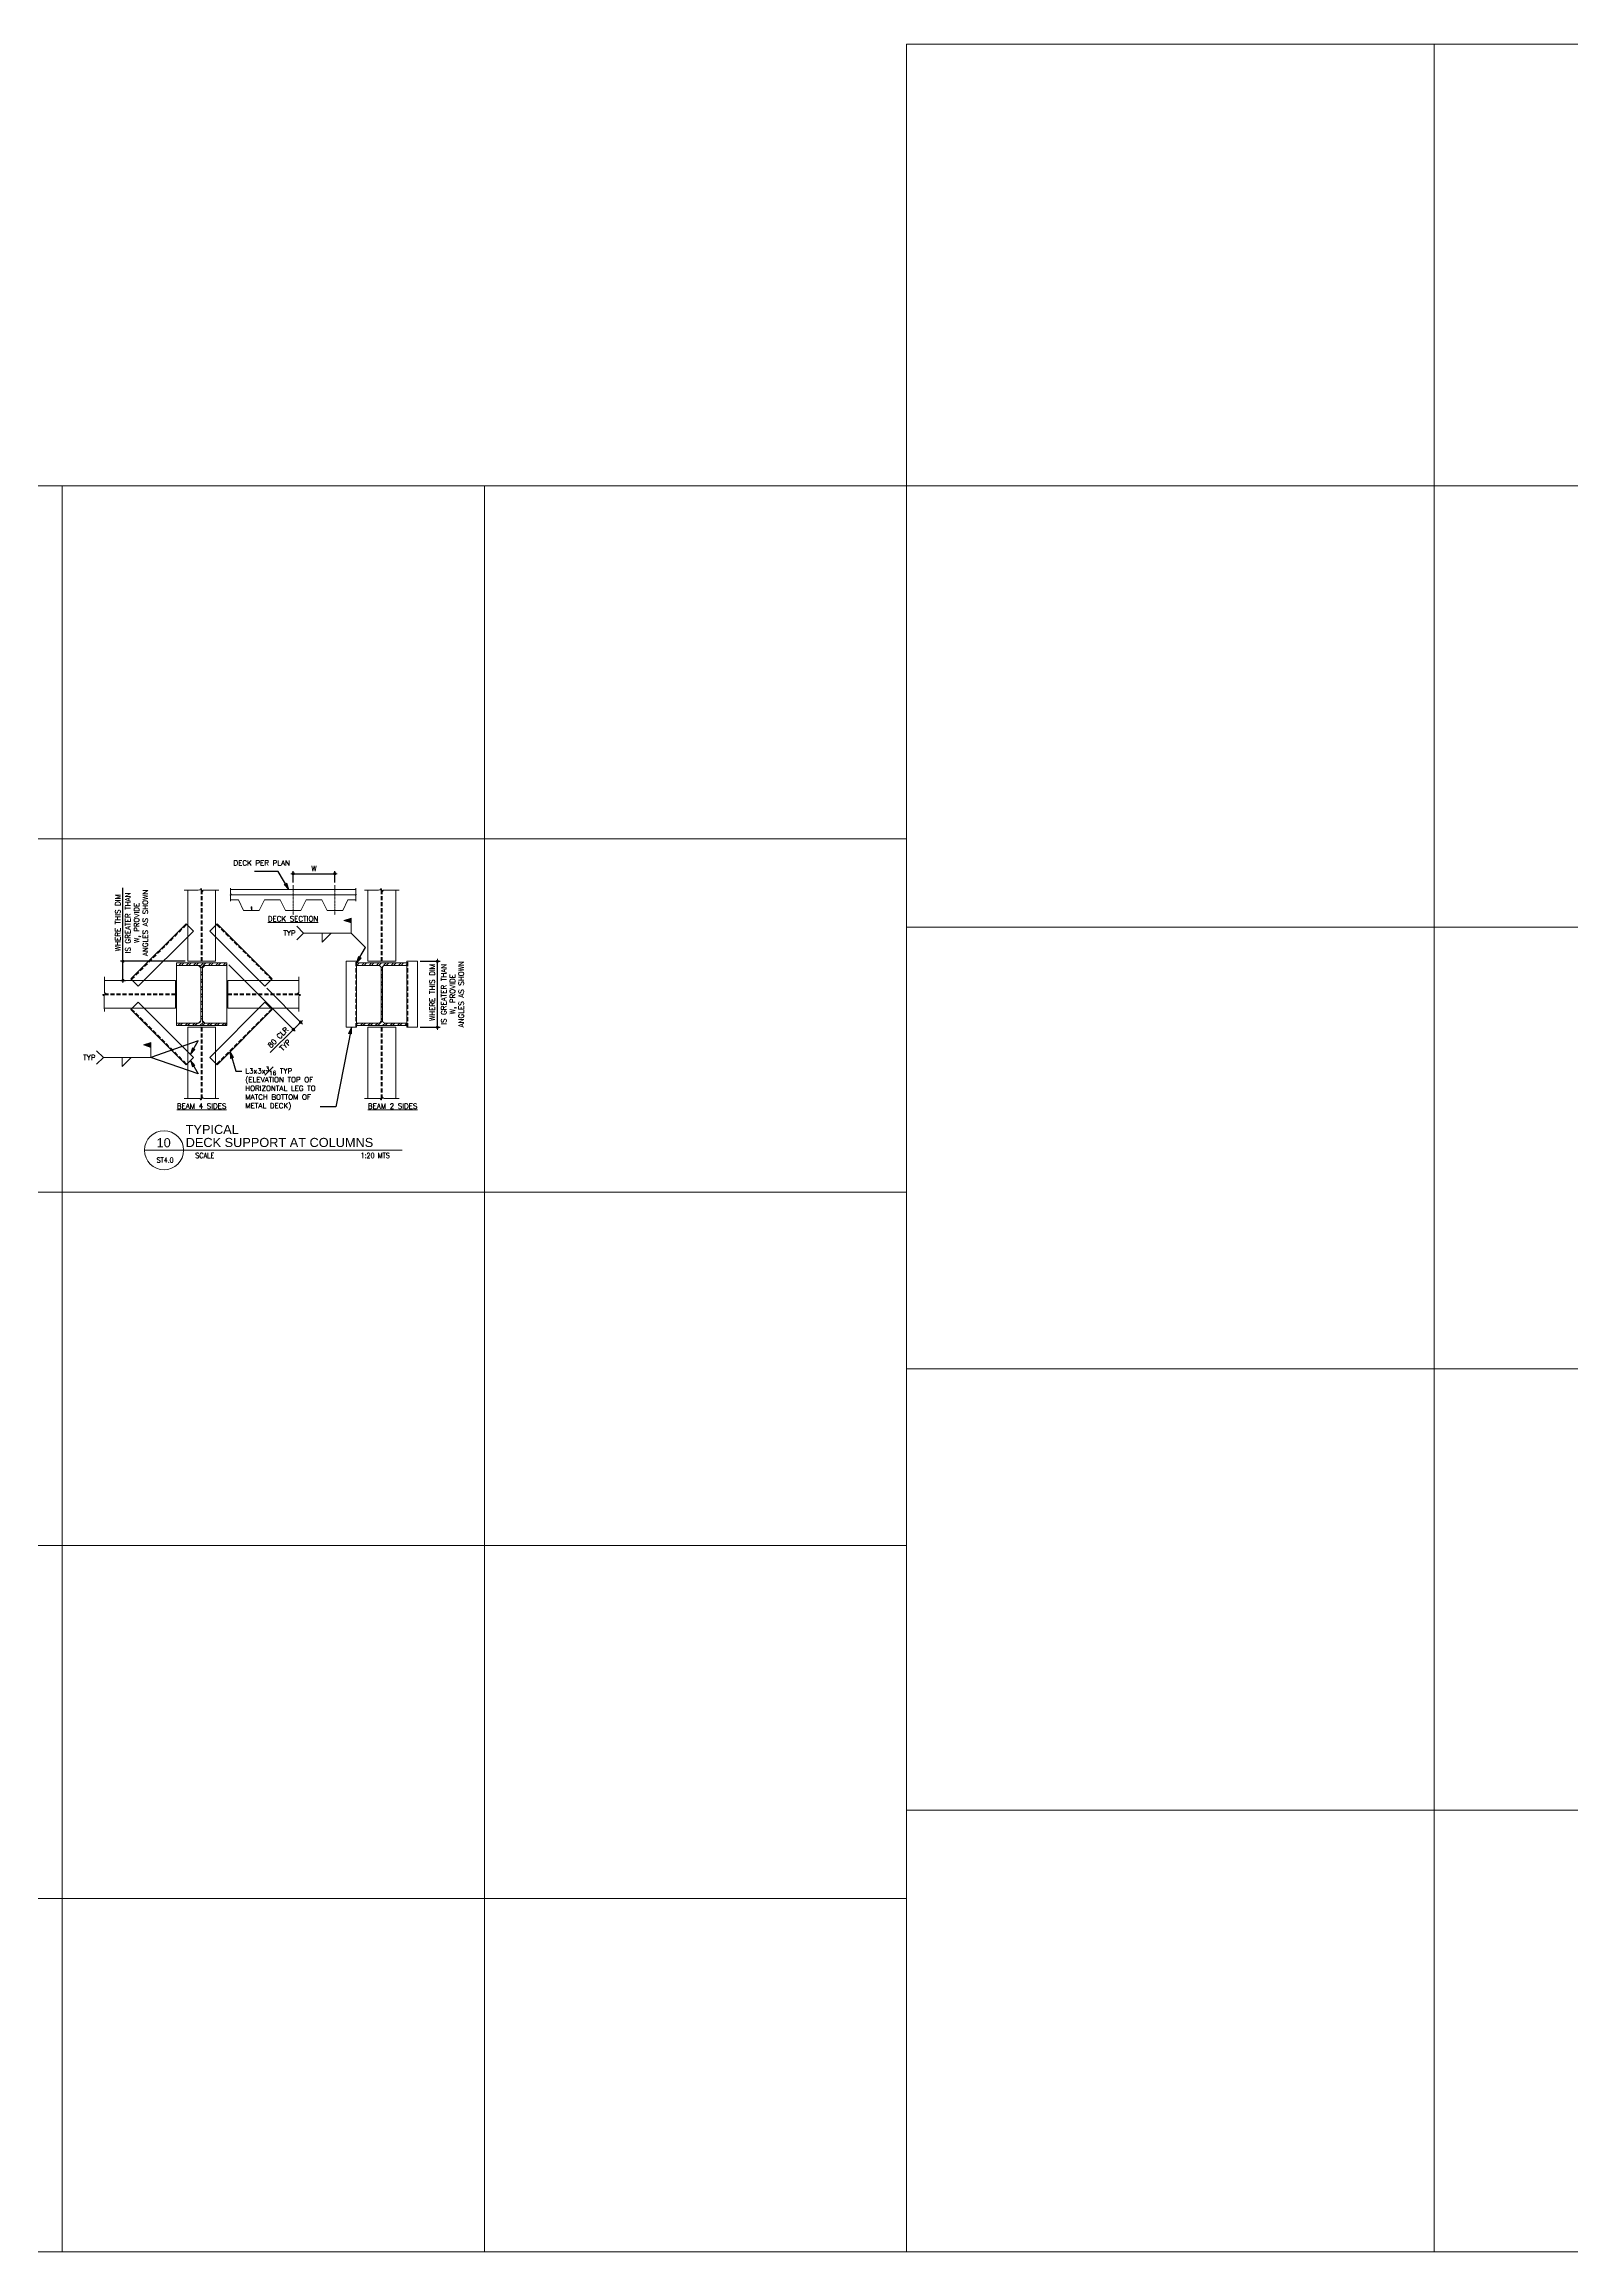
# Model space of a CAD drawing. Header units: millimetres. Extents: x 0 to 437400, y -4782 to 73710.
# Drawn here: x 41981 to 53706, y 0 to 16950 of the extents above; entities that cross this region are included whole.
import ezdxf
from ezdxf.enums import TextEntityAlignment as Align

# ---------------------------------------------------------------- set-up
doc = ezdxf.new("R2010")
doc.units = ezdxf.units.MM
doc.header["$LTSCALE"] = 10
doc.header["$MEASUREMENT"] = 0
doc.linetypes.add('CENTER2', pattern=[1.125, 0.75, -0.125, 0.125, -0.125])
doc.linetypes.add('HIDDEN2', pattern=[0.1875, 0.125, -0.0625])
doc.layers.get('0').update_dxf_attribs({"lineweight": 9})
for name, color, linetype, lineweight in [('.3 - YELLOW', 2, 'Continuous', 15), ('S-ANNO-DIMS', 1, 'Continuous', 5), ('S-Anno-Text', 52, 'Continuous', 15), ('S-ANNO-WELD', 1, 'Continuous', 9), ('S-DETL-LN03', 3, 'Continuous', 9), ('S-DETL-LN04', 4, 'Continuous', 9), ('S-DETL-PATT', 9, 'Continuous', 9), ('S-DETL-RBAR', 7, 'Continuous', 9), ('S-DETL-SHAD', 133, 'Continuous', 9)]:
    doc.layers.add(name, color=color, linetype=linetype, lineweight=lineweight)
doc.layers.add('S-DETL-GRID', color=62, linetype='Continuous', lineweight=9, plot=False)
doc.styles.add('1', font='romans.shx', dxfattribs={"width": 0.85, "height": 60})
doc.styles.add('2', font='simplex.shx', dxfattribs={"width": 0.95, "height": 40})
doc.styles.add('40', font='simplex.shx', dxfattribs={"height": 40})
doc.styles.add('ROMANS16', font='ROMANS.shx', dxfattribs={"height": 1.5})
doc.styles.add('ROMANSX', font='ROMANS.shx', dxfattribs={"height": 0.09375})
doc.styles.add('SHEETNAME', font='simplex.shx', dxfattribs={"width": 0.75, "height": 200})
doc.styles.add('TITLE1', font='HELV.shx', dxfattribs={"height": 500})
doc.linetypes.add('CHAIN_LINK', pattern='A,0.5,-0.2,["X",Standard,S=0.1,R=0,X=-0.1,Y=-0.05],-0.1', length=0.8)
doc.dimstyles.new('ESCA20', dxfattribs={"dimtxt": 40, "dimasz": 0.25, "dimexe": 20, "dimexo": 20, "dimgap": 20, "dimtad": 1, "dimdec": 0, "dimrnd": 1, "dimdsep": 46, "dimtxsty": '40', "dimblk1": 'ESCADIM_ARW', "dimblk2": 'ESCADIM_ARW', "dimsah": 1, "dimcen": 50, "dimclrd": 256, "dimclre": 256, "dimclrt": 52, "dimadec": 0, "dimazin": 0, "dimtfac": 1, "dimtdec": 0, "dimtofl": 0, "dimtmove": 0, "dimatfit": 3, "dimldrblk": 'ESCADIM_ARW', "dimfxl": 1, "dimtolj": 1, "dimtzin": 0, "dimarcsym": 0})
doc.dimstyles.new('ESCA_ARW$7', dxfattribs={"dimtxt": 200, "dimasz": 1, "dimexe": 100, "dimexo": 100, "dimgap": 100, "dimtad": 1, "dimdec": 0, "dimrnd": 1, "dimdsep": 46, "dimtxsty": '1', "dimblk1": 'dim_arw', "dimblk2": 'dim_arw', "dimsah": 1, "dimcen": 50, "dimclrd": 1, "dimclre": 256, "dimclrt": 52, "dimadec": 0, "dimazin": 0, "dimtfac": 1, "dimtofl": 0, "dimtmove": 0, "dimatfit": 3, "dimldrblk": 'dim_arw', "dimfxl": 1, "dimtolj": 1, "dimtzin": 0, "dimarcsym": 0})

# ---------------------------------------------------------------- blocks, each defined once
blk = doc.blocks.new('ESCADIM_ARW')
at = {"color": 9}
blk.add_line((75, 0), (-75, 0), dxfattribs=at)
blk.add_circle((0, 0), 37.5, dxfattribs=at)
blk = doc.blocks.new('*D16')
at = {"layer": 'Defpoints', "color": 0, "transparency": 16777216}
for p in [(44212, 10581), (43892, 10494), (44212, 10494)]:
    blk.add_point(p, dxfattribs=at)
at = {"layer": 'S-ANNO-DIMS', "lineweight": -2, "transparency": 16777216}
for p, q in [((43892, 10514), (43892, 10601)), ((43892, 10581), (44212, 10581)), ((44212, 10514), (44212, 10601))]:
    blk.add_line(p, q, dxfattribs=at)
at = {"layer": 'S-ANNO-DIMS', "lineweight": -2, "transparency": 16777216, "xscale": 0.25, "yscale": 0.25, "zscale": 0.25, "rotation": 180}
blk.add_blockref('ESCADIM_ARW', (43892, 10581), dxfattribs=at)
at = {"layer": 'S-ANNO-DIMS', "lineweight": -2, "transparency": 16777216, "xscale": 0.25, "yscale": 0.25, "zscale": 0.25}
blk.add_blockref('ESCADIM_ARW', (44212, 10581), dxfattribs=at)
at = {"layer": 'S-ANNO-DIMS', "color": 52, "transparency": 16777216, "insert": (44052, 10621), "char_height": 40, "attachment_point": 5, "style": '40'}
blk.add_mtext('\\A1;W', dxfattribs=at)
blk = doc.blocks.new('*D17')
at = {"layer": 'Defpoints', "color": 0, "transparency": 16777216}
for p in [(42586, 9909), (43083, 9909), (42550, 9762)]:
    blk.add_point(p, dxfattribs=at)
at = {"layer": 'S-ANNO-DIMS', "lineweight": -2, "transparency": 16777216}
for p, q in [((42586, 9909), (42586, 10473)), ((43063, 9909), (42566, 9909)), ((42586, 9762), (42586, 9909)), ((42570, 9762), (42606, 9762))]:
    blk.add_line(p, q, dxfattribs=at)
at = {"layer": 'S-ANNO-DIMS', "lineweight": -2, "transparency": 16777216, "xscale": 0.25, "yscale": 0.25, "zscale": 0.25}
for p, rotation in [((42586, 9909), 90), ((42586, 9762), 270)]:
    blk.add_blockref('ESCADIM_ARW', p, dxfattribs=dict(at, rotation=rotation))
at = {"layer": 'S-ANNO-DIMS', "color": 52, "transparency": 16777216, "insert": (42546, 10191), "char_height": 40, "attachment_point": 5, "rotation": 90, "style": '40'}
blk.add_mtext('\\A1; WHERE THIS DIM ', dxfattribs=at)
blk = doc.blocks.new('*D18')
at = {"layer": 'Defpoints', "color": 0, "transparency": 16777216}
for p in [(44846, 9909), (44999, 9909), (44846, 9402)]:
    blk.add_point(p, dxfattribs=at)
at = {"layer": 'S-ANNO-DIMS', "lineweight": -2, "transparency": 16777216}
for p, q in [((44866, 9909), (45019, 9909)), ((44999, 9402), (44999, 9909)), ((44866, 9402), (45019, 9402))]:
    blk.add_line(p, q, dxfattribs=at)
at = {"layer": 'S-ANNO-DIMS', "lineweight": -2, "transparency": 16777216, "xscale": 0.25, "yscale": 0.25, "zscale": 0.25}
for p, rotation in [((44999, 9909), 90), ((44999, 9402), 270)]:
    blk.add_blockref('ESCADIM_ARW', p, dxfattribs=dict(at, rotation=rotation))
at = {"layer": 'S-ANNO-DIMS', "color": 52, "transparency": 16777216, "insert": (44959, 9655), "char_height": 40, "attachment_point": 5, "rotation": 90, "style": '40'}
blk.add_mtext('\\A1; WHERE THIS DIM', dxfattribs=at)
blk = doc.blocks.new('*D19')
at = {"layer": 'Defpoints', "color": 0, "transparency": 16777216}
for p in [(43383, 9896), (43675, 9716), (43894, 9385)]:
    blk.add_point(p, dxfattribs=at)
at = {"layer": 'S-ANNO-DIMS', "lineweight": -2, "transparency": 16777216}
for p, q in [((43397, 9881), (43908, 9371)), ((43689, 9702), (43964, 9427)), ((43894, 9385), (43716, 9207)), ((43950, 9441), (43894, 9385))]:
    blk.add_line(p, q, dxfattribs=at)
at = {"layer": 'S-ANNO-DIMS', "lineweight": -2, "transparency": 16777216, "xscale": 0.25, "yscale": 0.25, "zscale": 0.25}
for p, rotation in [((43894, 9385), 225.0000000002857), ((43950, 9441), 45.0000000002857)]:
    blk.add_blockref('ESCADIM_ARW', p, dxfattribs=dict(at, rotation=rotation))
at = {"layer": 'S-ANNO-DIMS', "color": 52, "transparency": 16777216, "insert": (43776, 9324), "char_height": 40, "attachment_point": 5, "rotation": 45, "style": '40'}
blk.add_mtext('\\A1;80 CLR', dxfattribs=at)
blk = doc.blocks.new('dim_arw')
h = blk.add_hatch(color=256)
h.paths.add_polyline_path([(-126, 29), (0, 0), (-126, -29, -0.115681), (-133, 0, -0.115681)])
h.paths.add_polyline_path([(-249, 58), (-126, 29, 0.115681), (-133, 0, 0.115681), (-126, -29), (-249, -58)])
for p, q in [((0, 0), (-249, 58)), ((-249, 58), (-249, -58)), ((0, 0), (-249, -58))]:
    blk.add_line(p, q)

msp = doc.modelspace()

# ---------------------------------------------------------------- hatches: boundary and pattern name
at = {"layer": 'S-DETL-PATT'}
h = msp.add_hatch(dxfattribs=at)
h.set_pattern_fill('ANSI32', color=256, scale=106.666667, style=0)
h.set_pattern_definition([(45, (9925.157, 12198.44), (-28.28427, 28.28427), []), (45, (9944.013, 12198.44), (-28.28427, 28.28427), [])])
edge = h.paths.add_edge_path()
edge.add_line((43382.9, 9415), (43382.9, 9433.9))
edge.add_line((43382.9, 9433.9), (43213.9, 9433.9))
edge.add_arc((43213.9, 9452.6), 18.7, 180, 270, ccw=False)
edge.add_line((43195.2, 9452.6), (43195.2, 9857.9))
edge.add_arc((43213.9, 9857.9), 18.7, 90, 180, ccw=False)
edge.add_line((43213.9, 9876.6), (43382.9, 9876.6))
edge.add_line((43382.9, 9876.6), (43382.9, 9895.5))
edge.add_line((43382.9, 9895.5), (42995.7, 9895.5))
edge.add_line((42995.7, 9895.5), (42995.7, 9876.6))
edge.add_line((42995.7, 9876.6), (43164.8, 9876.6))
edge.add_arc((43164.8, 9857.9), 18.7, 0, 90, ccw=False)
edge.add_line((43183.5, 9857.9), (43183.5, 9452.6))
edge.add_arc((43164.8, 9452.6), 18.7, -90, 0, ccw=False)
edge.add_line((43164.8, 9433.9), (42995.7, 9433.9))
edge.add_line((42995.7, 9433.9), (42995.7, 9415))
edge.add_line((42995.7, 9415), (43382.9, 9415))
h = msp.add_hatch(dxfattribs=at)
h.set_pattern_fill('ANSI32', color=256, scale=106.666667, style=0)
h.set_pattern_definition([(45, (9913.74, 12198.44), (-28.28427, 28.28427), []), (45, (9932.595, 12198.44), (-28.28427, 28.28427), [])])
edge = h.paths.add_edge_path()
edge.add_line((44765.7, 9415), (44765.7, 9433.9))
edge.add_line((44765.7, 9433.9), (44596.6, 9433.9))
edge.add_arc((44596.6, 9452.6), 18.7, 180, 270, ccw=False)
edge.add_line((44577.9, 9452.6), (44577.9, 9857.9))
edge.add_arc((44596.6, 9857.9), 18.7, 90, 180, ccw=False)
edge.add_line((44596.6, 9876.6), (44765.7, 9876.6))
edge.add_line((44765.7, 9876.6), (44765.7, 9895.5))
edge.add_line((44765.7, 9895.5), (44378.5, 9895.5))
edge.add_line((44378.5, 9895.5), (44378.5, 9876.6))
edge.add_line((44378.5, 9876.6), (44547.5, 9876.6))
edge.add_arc((44547.5, 9857.9), 18.7, 0, 90, ccw=False)
edge.add_line((44566.2, 9857.9), (44566.2, 9452.6))
edge.add_arc((44547.5, 9452.6), 18.7, -90, 0, ccw=False)
edge.add_line((44547.5, 9433.9), (44378.5, 9433.9))
edge.add_line((44378.5, 9433.9), (44378.5, 9415))
edge.add_line((44378.5, 9415), (44765.7, 9415))

# ---------------------------------------------------------------- linework, layer by layer
at = {"layer": '.3 - YELLOW'}
for points in [[(43082.6, 10455.2), (43082.6, 10185)], [(43296.1, 10185), (43296.1, 10455.2)], [(44372.1, 10459.5), (43412.1, 10459.5)], [(44465.3, 10455.2), (44465.3, 9908.9), (44678.8, 9908.9), (44678.8, 10455.2)], [(43296.1, 10185), (43296.1, 10095.5)], [(43082.6, 10095.5), (43082.6, 9908.9), (43296.1, 9908.9), (43296.1, 10095.5)], [(42995.7, 9876.6), (42995.7, 9433.9), (43164.8, 9433.9), (43183.5, 9452.6), (43183.5, 9857.9), (43164.8, 9876.6), (42995.7, 9876.6)], [(43382.9, 9876.6), (43382.9, 9433.9), (43213.9, 9433.9), (43195.2, 9452.6), (43195.2, 9857.9), (43213.9, 9876.6), (43382.9, 9876.6)], [(42658, 9762), (42442.8, 9762)], [(42749.1, 9548.5), (42989.1, 9548.5), (42989.1, 9762), (42749.1, 9762)], [(43629.6, 9548.5), (43389.6, 9548.5), (43389.6, 9762), (43629.6, 9762)], [(43720.7, 9762), (43935.9, 9762)], [(42442.8, 9548.5), (42658, 9548.5)], [(43935.9, 9548.5), (43720.7, 9548.5)], [(43082.6, 9215), (43082.6, 9401.7), (43296.1, 9401.7), (43296.1, 9215)], [(44465.3, 8855.4), (44465.3, 9401.7), (44678.8, 9401.7), (44678.8, 8855.4)], [(43082.6, 8855.4), (43082.6, 9125.5)], [(43296.1, 9125.5), (43296.1, 8855.4)]]:
    msp.add_lwpolyline(points, dxfattribs=at)
for points in [[(43572.1, 10317.9), (43572.1, 10302.9, -0.2313744), (43570.9, 10300.2, -0.1668486), (43568.8, 10299.5), (43512.1, 10299.5), (43472.1, 10379.5), (43412.1, 10379.5)], [(44372.1, 10379.5), (44312.1, 10379.5), (44272.1, 10299.5), (44152.1, 10299.5), (44112.1, 10379.5), (43992.1, 10379.5), (43952.1, 10299.5), (43832.1, 10299.5), (43792.1, 10379.5), (43672.1, 10379.5), (43632.1, 10299.5), (43575.5, 10299.5), (43575.5, 10322.9, 0.4142136), (43572.1, 10326.2), (43572.1, 10326.2, 0.4142136), (43568.8, 10322.9), (43568.8, 10312.9)]]:
    msp.add_lwpolyline(points, format="xyb", dxfattribs=at)
for points in [[(43127.3, 10140.3), (42703.5, 9716.5), (42646.9, 9773), (43070.7, 10196.8)], [(43251.3, 10140.3), (43675.1, 9716.5), (43731.7, 9773), (43307.9, 10196.8)], [(44298.5, 9908.9), (44298.5, 9401.7), (44378.5, 9401.7), (44378.5, 9908.9)], [(44845.7, 9908.9), (44845.7, 9401.7), (44765.7, 9401.7), (44765.7, 9908.9)], [(43127.3, 9170.3), (42703.5, 9594.1), (42646.9, 9537.5), (43070.7, 9113.7)], [(43251.3, 9170.3), (43675.1, 9594.1), (43731.7, 9537.5), (43307.9, 9113.7)]]:
    msp.add_lwpolyline(points, close=True, dxfattribs=at)
at = {"layer": 'S-ANNO-DIMS', "linetype": 'CENTER2'}
for p, q in [((43892.1, 10494), (43892.1, 10266)), ((44212.1, 10494), (44212.1, 10266))]:
    msp.add_line(p, q, dxfattribs=at)
at = {"layer": 'S-Anno-Text', "color": 1}
msp.add_line((42751.1, 8458), (44728.9, 8458), dxfattribs=at)
msp.add_circle((42901.1, 8458), 150, dxfattribs=at)
at = {"layer": 'S-ANNO-WELD'}
for p, q in [((44336, 10125.6), (44336, 10221.6)), ((44336, 10125.6), (43971.7, 10125.6)), ((42799.8, 9170.3), (42435.4, 9170.3)), ((42799.8, 9170.3), (42799.8, 9266.2))]:
    msp.add_line(p, q, dxfattribs=at)
for points in [[(43919.8, 10177.5), (43971.7, 10125.6), (43919.8, 10073.7)], [(44336, 10203.1), (44336, 10240.1), (44280.5, 10221.6), (44336, 10203.1)], [(44115, 10125.6), (44115, 10056.4), (44184.2, 10125.6)], [(42383.5, 9222.2), (42435.4, 9170.3), (42383.5, 9118.3)], [(42578.7, 9170.3), (42578.7, 9101), (42648, 9170.3)], [(42799.8, 9247.8), (42799.8, 9284.7), (42744.3, 9266.2), (42799.8, 9247.8)]]:
    msp.add_lwpolyline(points, dxfattribs=at)
for points in [[(44336, 10203.1), (44280.5, 10221.6), (44336, 10240.1)], [(42799.8, 9247.8), (42744.3, 9266.2), (42799.8, 9284.7)]]:
    msp.add_solid(points, dxfattribs=at)
at = {"layer": 'S-DETL-GRID'}
for p, q in [((52650, 16950), (52650, 0)), ((42120, 13560), (42120, 0)), ((45360, 13560), (45360, 0)), ((72900, 13560), (48600, 13560)), ((48600, 10848), (29160, 10848)), ((72900, 10170), (48600, 10170)), ((48600, 8136), (29160, 8136)), ((72900, 6780), (48600, 6780)), ((48600, 5424), (29160, 5424)), ((72900, 3390), (48600, 3390)), ((48600, 2712), (29160, 2712))]:
    msp.add_line(p, q, dxfattribs=at)
msp.add_lwpolyline([(48600, 16950), (72900, 16950), (72900, 0), (48600, 0)], close=True, dxfattribs=at)
at = {"layer": 'S-DETL-GRID', "color": 252}
msp.add_lwpolyline([(29160, 13560), (48600, 13560), (48600, 0), (29160, 0)], close=True, dxfattribs=at)
at = {"layer": 'S-DETL-LN03'}
for points in [[(43382.9, 9415), (43382.9, 9433.9), (43213.9, 9433.9, -0.4142136), (43195.2, 9452.6), (43195.2, 9857.9, -0.4142136), (43213.9, 9876.6), (43382.9, 9876.6), (43382.9, 9895.5), (42995.7, 9895.5), (42995.7, 9876.6), (43164.8, 9876.6, -0.4142136), (43183.5, 9857.9), (43183.5, 9452.6, -0.4142136), (43164.8, 9433.9), (42995.7, 9433.9), (42995.7, 9415)], [(44765.7, 9415), (44765.7, 9433.9), (44596.6, 9433.9, -0.4142136), (44577.9, 9452.6), (44577.9, 9857.9, -0.4142136), (44596.6, 9876.6), (44765.7, 9876.6), (44765.7, 9895.5), (44378.5, 9895.5), (44378.5, 9876.6), (44547.5, 9876.6, -0.4142136), (44566.2, 9857.9), (44566.2, 9452.6, -0.4142136), (44547.5, 9433.9), (44378.5, 9433.9), (44378.5, 9415)]]:
    msp.add_lwpolyline(points, format="xyb", close=True, dxfattribs=at)
at = {"layer": 'S-DETL-LN04', "color": 11}
for points in [[(43055.9, 10455.2), (43096.3, 10455.2), (43126.6, 10455.2), (43148.4, 10455.3), (43163.1, 10455.6), (43172, 10456), (43176.8, 10456.6), (43178.7, 10457.5), (43179.4, 10458.7), (43179.8, 10460.1), (43180.4, 10461.8), (43181.1, 10463.4), (43181.8, 10464.9), (43182.6, 10466), (43183.5, 10466.6), (43184.4, 10466.6), (43185.3, 10465.7), (43186.3, 10464), (43187.3, 10461.4), (43188.3, 10458.4), (43189.3, 10455.2), (43190.3, 10451.9), (43191.3, 10448.9), (43192.3, 10446.4), (43193.3, 10444.6), (43194.2, 10443.7), (43195.2, 10443.7), (43196, 10444.3), (43196.8, 10445.5), (43197.6, 10446.9), (43198.2, 10448.6), (43198.8, 10450.2), (43199.3, 10451.6), (43199.9, 10452.8), (43201.9, 10453.7), (43206.6, 10454.3), (43215.6, 10454.7), (43230.2, 10455), (43252, 10455.1), (43282.4, 10455.2), (43322.7, 10455.2)], [(43412.1, 10369.5), (43412.1, 10384.7), (43412.1, 10396), (43412.1, 10404.2), (43412, 10409.7), (43411.8, 10413), (43411.6, 10414.8), (43411.3, 10415.6), (43410.8, 10415.8), (43410.3, 10416), (43409.7, 10416.2), (43409.1, 10416.4), (43408.5, 10416.7), (43408.1, 10417), (43407.9, 10417.3), (43407.9, 10417.7), (43408.2, 10418), (43408.8, 10418.4), (43409.8, 10418.8), (43410.9, 10419.1), (43412.1, 10419.5), (43413.4, 10419.9), (43414.5, 10420.3), (43415.4, 10420.6), (43416.1, 10421), (43416.4, 10421.4), (43416.4, 10421.7), (43416.2, 10422), (43415.8, 10422.3), (43415.2, 10422.6), (43414.6, 10422.9), (43414, 10423.1), (43413.5, 10423.3), (43413, 10423.5), (43412.7, 10424.2), (43412.5, 10426), (43412.3, 10429.4), (43412.2, 10434.9), (43412.2, 10443), (43412.1, 10454.4), (43412.1, 10469.5)], [(44372.1, 10369.5), (44372.1, 10384.7), (44372.1, 10396), (44372.1, 10404.2), (44372, 10409.7), (44371.8, 10413), (44371.6, 10414.8), (44371.3, 10415.6), (44370.8, 10415.8), (44370.3, 10416), (44369.7, 10416.2), (44369.1, 10416.4), (44368.5, 10416.7), (44368.1, 10417), (44367.9, 10417.3), (44367.9, 10417.7), (44368.2, 10418), (44368.8, 10418.4), (44369.8, 10418.8), (44370.9, 10419.1), (44372.1, 10419.5), (44373.4, 10419.9), (44374.5, 10420.3), (44375.4, 10420.6), (44376.1, 10421), (44376.4, 10421.4), (44376.4, 10421.7), (44376.2, 10422), (44375.8, 10422.3), (44375.2, 10422.6), (44374.6, 10422.9), (44374, 10423.1), (44373.5, 10423.3), (44373, 10423.5), (44372.7, 10424.2), (44372.5, 10426), (44372.3, 10429.4), (44372.2, 10434.9), (44372.2, 10443), (44372.1, 10454.4), (44372.1, 10469.5)], [(44438.7, 10455.2), (44479, 10455.2), (44509.4, 10455.2), (44531.2, 10455.3), (44545.8, 10455.6), (44554.8, 10456), (44559.5, 10456.6), (44561.5, 10457.5), (44562.1, 10458.7), (44562.6, 10460.1), (44563.2, 10461.8), (44563.8, 10463.4), (44564.6, 10464.9), (44565.4, 10466), (44566.2, 10466.6), (44567.1, 10466.6), (44568.1, 10465.7), (44569.1, 10464), (44570.1, 10461.4), (44571.1, 10458.4), (44572.1, 10455.2), (44573.1, 10451.9), (44574.1, 10448.9), (44575.1, 10446.4), (44576, 10444.6), (44577, 10443.7), (44577.9, 10443.7), (44578.8, 10444.3), (44579.6, 10445.5), (44580.3, 10446.9), (44581, 10448.6), (44581.6, 10450.2), (44582, 10451.6), (44582.7, 10452.8), (44584.6, 10453.7), (44589.4, 10454.3), (44598.3, 10454.7), (44613, 10455), (44634.8, 10455.1), (44665.1, 10455.2), (44705.5, 10455.2)], [(42442.8, 9521.8), (42442.7, 9562.2), (42442.7, 9592.6), (42442.6, 9614.3), (42442.3, 9629), (42441.9, 9638), (42441.3, 9642.7), (42440.4, 9644.7), (42439.2, 9645.3), (42437.8, 9645.8), (42436.1, 9646.3), (42434.5, 9647), (42433.1, 9647.8), (42431.9, 9648.6), (42431.3, 9649.4), (42431.3, 9650.3), (42432.2, 9651.3), (42434, 9652.3), (42436.5, 9653.2), (42439.5, 9654.2), (42442.8, 9655.3), (42446, 9656.3), (42449, 9657.3), (42451.6, 9658.3), (42453.3, 9659.2), (42454.2, 9660.2), (42454.2, 9661.1), (42453.6, 9662), (42452.4, 9662.8), (42451, 9663.5), (42449.4, 9664.2), (42447.7, 9664.8), (42446.3, 9665.2), (42445.1, 9665.8), (42444.2, 9667.8), (42443.6, 9672.5), (42443.2, 9681.5), (42442.9, 9696.2), (42442.8, 9718), (42442.8, 9748.3), (42442.8, 9788.7)], [(43935.9, 9521.8), (43935.9, 9562.2), (43935.9, 9592.6), (43936.1, 9614.3), (43936.3, 9629), (43936.8, 9638), (43937.4, 9642.7), (43938.3, 9644.7), (43939.4, 9645.3), (43940.9, 9645.8), (43942.5, 9646.3), (43944.1, 9647), (43945.6, 9647.8), (43946.7, 9648.6), (43947.3, 9649.4), (43947.3, 9650.3), (43946.5, 9651.3), (43944.7, 9652.3), (43942.2, 9653.2), (43939.2, 9654.2), (43935.9, 9655.3), (43932.6, 9656.3), (43929.6, 9657.3), (43927.1, 9658.3), (43925.3, 9659.2), (43924.5, 9660.2), (43924.4, 9661.1), (43925.1, 9662), (43926.2, 9662.8), (43927.7, 9663.5), (43929.3, 9664.2), (43930.9, 9664.8), (43932.4, 9665.2), (43933.5, 9665.8), (43934.4, 9667.8), (43935, 9672.5), (43935.5, 9681.5), (43935.7, 9696.2), (43935.8, 9718), (43935.9, 9748.3), (43935.9, 9788.7)], [(43055.9, 8855.4), (43096.3, 8855.3), (43126.6, 8855.3), (43148.4, 8855.2), (43163.1, 8854.9), (43172, 8854.5), (43176.8, 8853.9), (43178.7, 8853), (43179.4, 8851.8), (43179.8, 8850.4), (43180.4, 8848.7), (43181.1, 8847.1), (43181.8, 8845.7), (43182.6, 8844.5), (43183.5, 8843.9), (43184.4, 8843.9), (43185.3, 8844.8), (43186.3, 8846.6), (43187.3, 8849.1), (43188.3, 8852.1), (43189.3, 8855.4), (43190.3, 8858.6), (43191.3, 8861.6), (43192.3, 8864.2), (43193.3, 8865.9), (43194.2, 8866.8), (43195.2, 8866.8), (43196, 8866.2), (43196.8, 8865), (43197.6, 8863.6), (43198.2, 8862), (43198.8, 8860.3), (43199.3, 8858.9), (43199.9, 8857.7), (43201.9, 8856.8), (43206.6, 8856.2), (43215.6, 8855.8), (43230.2, 8855.5), (43252, 8855.4), (43282.4, 8855.4), (43322.7, 8855.4)], [(44438.7, 8855.4), (44479, 8855.3), (44509.4, 8855.3), (44531.2, 8855.2), (44545.8, 8854.9), (44554.8, 8854.5), (44559.5, 8853.9), (44561.5, 8853), (44562.1, 8851.8), (44562.6, 8850.4), (44563.2, 8848.7), (44563.8, 8847.1), (44564.6, 8845.7), (44565.4, 8844.5), (44566.2, 8843.9), (44567.1, 8843.9), (44568.1, 8844.8), (44569.1, 8846.6), (44570.1, 8849.1), (44571.1, 8852.1), (44572.1, 8855.4), (44573.1, 8858.6), (44574.1, 8861.6), (44575.1, 8864.2), (44576, 8865.9), (44577, 8866.8), (44577.9, 8866.8), (44578.8, 8866.2), (44579.6, 8865), (44580.3, 8863.6), (44581, 8862), (44581.6, 8860.3), (44582, 8858.9), (44582.7, 8857.7), (44584.6, 8856.8), (44589.4, 8856.2), (44598.3, 8855.8), (44613, 8855.5), (44634.8, 8855.4), (44665.1, 8855.4), (44705.5, 8855.4)]]:
    msp.add_lwpolyline(points, dxfattribs=at)
at = {"layer": 'S-DETL-LN04', "color": 8, "linetype": 'HIDDEN2', "ltscale": 25}
for points in [[(43185.4, 9908.9), (43185.4, 10455.2)], [(43193.3, 9908.9), (43193.3, 10455.2)], [(44568.1, 9908.9), (44568.1, 10455.2)], [(44576, 9908.9), (44576, 10455.2)], [(42651.7, 9768.3), (43075.5, 10192.1)], [(43727, 9768.3), (43303.2, 10192.1)], [(44371.8, 9401.7), (44371.8, 9908.9)], [(44772.3, 9401.7), (44772.3, 9908.9)], [(42989.1, 9659.2), (42442.8, 9659.2)], [(42989.1, 9651.3), (42442.8, 9651.3)], [(42651.7, 9542.2), (43075.5, 9118.4)], [(43727, 9542.2), (43303.2, 9118.4)], [(43389.6, 9659.2), (43935.9, 9659.2)], [(43389.6, 9651.3), (43935.9, 9651.3)], [(43185.4, 9401.7), (43185.4, 8855.4)], [(43193.3, 9401.7), (43193.3, 8855.4)], [(44568.1, 9401.7), (44568.1, 8855.4)], [(44576, 9401.7), (44576, 8855.4)]]:
    msp.add_lwpolyline(points, dxfattribs=at)
at = {"layer": 'S-DETL-LN04', "color": 8, "linetype": 'HIDDEN2'}
for points in [[(43082.6, 10185), (43082.6, 10095.5)], [(42749.1, 9762), (42658, 9762)], [(43720.7, 9762), (43629.6, 9762)], [(42749.1, 9548.5), (42658, 9548.5)], [(43720.7, 9548.5), (43629.6, 9548.5)], [(43082.6, 9215), (43082.6, 9125.5)], [(43296.1, 9215), (43296.1, 9125.5)]]:
    msp.add_lwpolyline(points, dxfattribs=at)
at = {"layer": 'S-DETL-RBAR', "color": 9, "linetype": 'CHAIN_LINK'}
msp.add_line((43412.1, 10419.5), (44372.1, 10419.5), dxfattribs=at)
at = {"layer": 'S-DETL-SHAD'}
msp.add_line((43575.5, 10299.5), (43568.8, 10299.5), dxfattribs=at)

# ---------------------------------------------------------------- texts
at = {"layer": 'S-ANNO-DIMS', "color": 2, "style": 'ROMANS16'}
msp.add_text('TYP', height=40, rotation=45, dxfattribs=at).set_placement((43845, 9250.3), align=Align.CENTER)
at = {"layer": 'S-ANNO-DIMS', "color": 2, "char_height": 40, "width": 570.971, "attachment_point": 2, "rotation": 90, "style": 'ROMANS16'}
for insert in [(42603.8, 10203.1), (45028, 9655.3)]:
    msp.add_mtext('IS GREATER THAN W, PROVIDE ANGLES AS SHOWN', dxfattribs=dict(at, insert=insert))
at = {"layer": 'S-Anno-Text', "style": 'ROMANS16'}
for s, p in [('%%UDECK SECTION', (43891.1, 10214.3)), ('%%UBEAM 4 SIDES', (43189.3, 8776.6)), ('%%UBEAM 2 SIDES', (44655.6, 8776.6))]:
    msp.add_text(s, height=40, dxfattribs=at).set_placement(p, align=Align.CENTER)
at = {"layer": 'S-Anno-Text', "color": 5, "style": 'TITLE1'}
for s, p in [('TYPICAL', (43067.1, 8582.5)), ('DECK SUPPORT AT COLUMNS', (43067.1, 8482.5))]:
    msp.add_text(s, height=70, dxfattribs=at).set_placement(p)
msp.add_text('10', height=70, dxfattribs=at).set_placement((42898, 8480.6), align=Align.CENTER)
at = {"layer": 'S-Anno-Text', "style": 'SHEETNAME', "width": 0.75}
msp.add_text('ST4.0', height=40, dxfattribs=at).set_placement((42909.5, 8362.4), align=Align.CENTER)
at = {"layer": 'S-Anno-Text', "style": '2', "width": 0.85}
msp.add_text('SCALE', height=40, dxfattribs=at).set_placement((43141.1, 8398))
msp.add_text('1:20 MTS', height=40, dxfattribs=at).set_placement((44633.9, 8398), align=Align.RIGHT)
at = {"layer": 'S-Anno-Text', "char_height": 40}
for s, insert, width, attachment_point, style in [('DECK PER PLAN', (43433.6, 10683.4), 410.593, 1, 'ROMANS16'), ('TYP', (43911, 10125.4), 166.667, 6, 'ROMANSX'), ('TYP', (42374.7, 9170.1), 166.667, 6, 'ROMANSX'), ('\\A1;L3x3x{\\H0.8x;\\S3#16;} TYP (ELEVATION TOP OF HORIZONTAL LEG TO MATCH BOTTOM OF METAL DECK)', (43524.3, 9098.4), 604.167, 1, 'ROMANS16')]:
    msp.add_mtext(s, dxfattribs=dict(at, insert=insert, width=width, attachment_point=attachment_point, style=style))

# ---------------------------------------------------------------- dimensions: what is measured, and where the dimension line sits
at = {"layer": 'S-ANNO-DIMS'}
dim = msp.add_linear_dim(base=(44212.1, 10581.4), p1=(43892.1, 10494), p2=(44212.1, 10494), text='W', dimstyle='ESCA20', dxfattribs=at)
dim.commit()
dim.dimension.update_dxf_attribs({"geometry": '*D16', "text_midpoint": (44052.1, 10621.4)})
for base, p1, p2, angle, text, picture, middle in [((42586, 9908.9), (42550.4, 9762), (43082.6, 9908.9), 90, ' WHERE THIS DIM ', '*D17', (42546, 10191)), ((43893.6, 9384.9), (43675.1, 9716.5), (43382.9, 9895.5), 225, '<> CLR', '*D19', (43776.2, 9324.1))]:
    dim = msp.add_linear_dim(base=base, p1=p1, p2=p2, angle=angle, text=text, dimstyle='ESCA20', dxfattribs=at)
    dim.commit()
    dim.dimension.update_dxf_attribs({"geometry": picture, "text_midpoint": middle})
dim = msp.add_linear_dim(base=(44998.6, 9908.9), p1=(44845.7, 9401.7), p2=(44845.7, 9908.9), angle=90, text=' WHERE THIS DIM', dimstyle='ESCA20', dxfattribs=at)
dim.commit()
dim.dimension.update_dxf_attribs({"geometry": '*D18', "text_midpoint": (44998.6, 9655.3), "dimtype": 160})

# ---------------------------------------------------------------- leaders
at = {"layer": 'S-ANNO-WELD'}
for points in [[(43857.6, 10459.5), (43778, 10597.4), (43594.7, 10597.4)], [(44378.5, 9895.5), (44447.1, 10014.5), (44336, 10125.6)], [(44338.5, 9401.7), (44219, 8790.6), (44099.6, 8790.6)], [(43103.4, 9194.2), (43162.8, 9297.2), (42799.8, 9170.3)], [(43103.4, 9146.3), (43162.8, 9043.3), (42799.8, 9170.3)], [(43408.3, 9214.1), (43452.6, 9064.1), (43496.9, 9064.1)]]:
    msp.add_leader(points, dimstyle='ESCA_ARW$7', override={"dimscale": 0.2}, dxfattribs=at)

doc.saveas('drawing.dxf')
